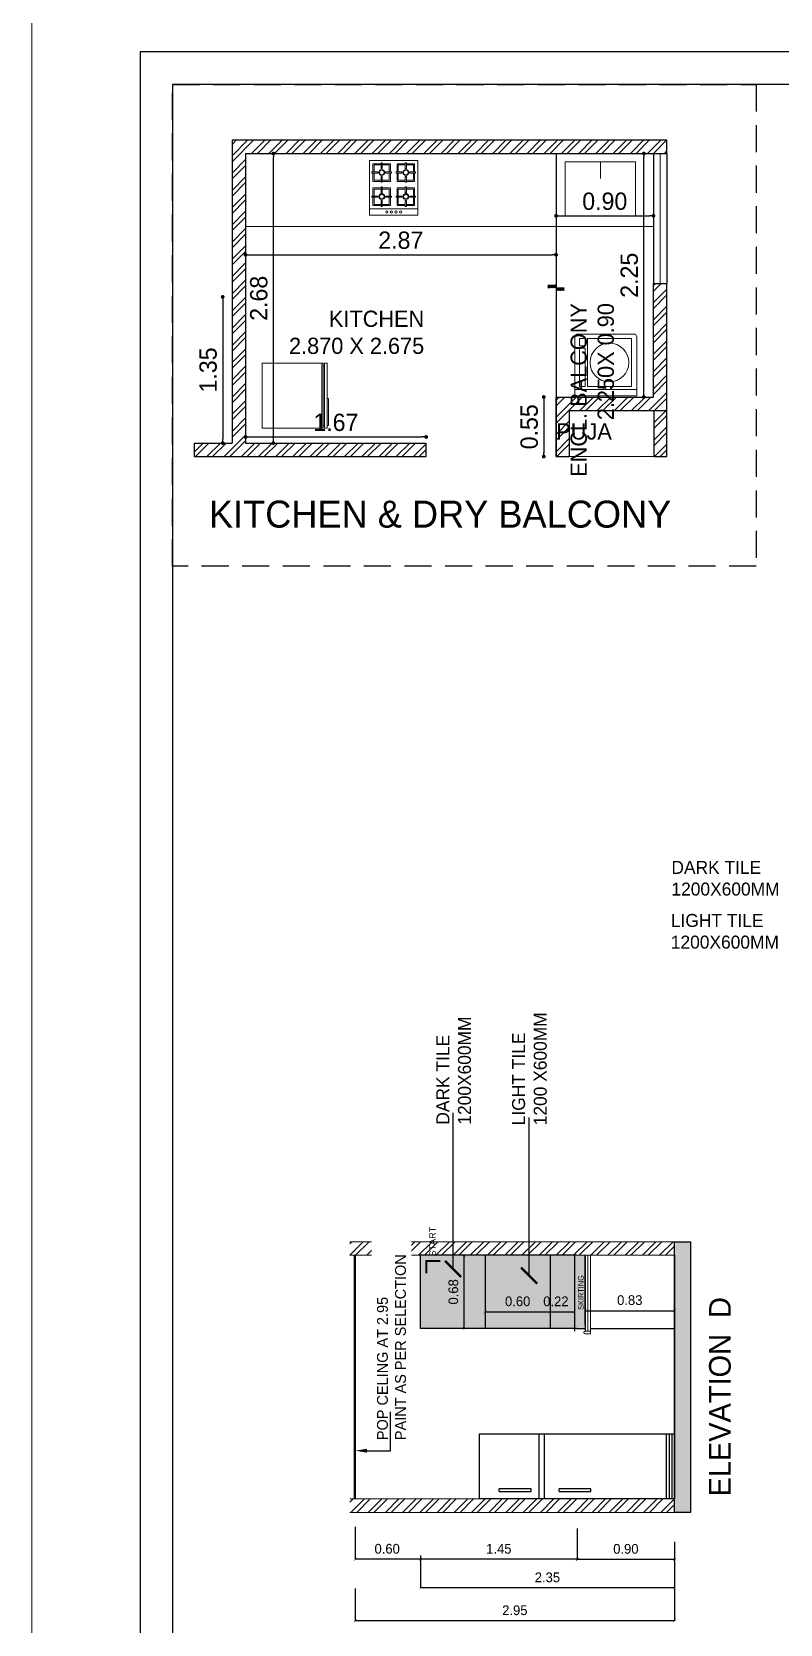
# Model space of a CAD drawing. Header units: metres. Extents: x 494 to 1845, y -666 to 1061.
# Drawn here: x 1814.2 to 1821.12, y 154.26 to 168.97 of the extents above; entities that cross this region are included whole.
import ezdxf
from ezdxf import colors
from ezdxf.entities.mleader import LeaderData, LeaderLine
from ezdxf.math import Vec2, Vec3

# ---------------------------------------------------------------- set-up
doc = ezdxf.new("R2010")
doc.units = ezdxf.units.M
doc.header["$MEASUREMENT"] = 0
doc.linetypes.add('1', pattern=[0])
doc.linetypes.add('DASHED2', pattern=[0.375, 0.25, -0.125])
doc.layers.get('Defpoints').update_dxf_attribs({"color": 12})
for name, color, linetype, lineweight in [('01 WALL', 7, 'Continuous', 25), ('07 TEXT', 7, 'Continuous', 13), ('A-Furniture', 8, 'Continuous', 13), ('DIMENSION', 8, 'Continuous', 5), ('VDA - FALSE CEILING', 7, 'Continuous', 5), ('VDA-FURNITURE', 8, 'Continuous', 13), ('VDA-HATCH', 8, 'Continuous', 9), ('VDA-WALL', 250, 'Continuous', 25), ('VDA-WINDOW', 5, 'Continuous', 9)]:
    doc.layers.add(name, color=color, linetype=linetype, lineweight=lineweight)
for name, color, linetype in [('10 HATCH', 253, 'Continuous'), ('Elevation', 8, 'Continuous'), ('RCC', 1, 'Continuous'), ('SHEET', 7, 'Continuous'), ('TILE DROP', 180, '1'), ('VDA-DIM', 252, '1'), ('VDA-TEXT', 250, '1'), ('VDA-WALL BELOW', 8, 'Continuous'), ('VDA-WALL HATCH', 252, 'Continuous'), ('VDA_TILES', 152, '1'), ('WALL HATCH', 252, 'Continuous')]:
    doc.layers.add(name, color=color, linetype=linetype)
doc.styles.add('0.2', font='arial.ttf', dxfattribs={"height": 0.2})
doc.styles.add('arial', font='arial.ttf', dxfattribs={"height": 0.3})
doc.styles.add('RS', font='GOTHIC.TTF')
doc.styles.get("Standard").update_dxf_attribs({"font": 'arial.ttf'})
doc.dimstyles.new('SMALL', dxfattribs={"dimtxt": 0.16, "dimasz": 0.05, "dimexe": 0, "dimexo": 0, "dimgap": 0.05, "dimtad": 0, "dimdec": 1, "dimzin": 0, "dimdsep": 46, "dimtxsty": 'RS', "dimblk": 'ARCHTICK', "dimcen": 2.5, "dimclrd": 256, "dimclre": 256, "dimclrt": 5, "dimadec": 0, "dimazin": 0, "dimtfac": 1, "dimtofl": 0, "dimtmove": 0, "dimatfit": 3, "dimldrblk": 'ARCHTICK', "dimfxl": 0, "dimtolj": 1, "dimtzin": 0, "dimarcsym": 0})
doc.dimstyles.new('SMALL-1', dxfattribs={"dimtxt": 0.16, "dimasz": 0.035, "dimexe": 0, "dimexo": 0.1, "dimgap": 0.05, "dimtad": 1, "dimzin": 0, "dimdsep": 46, "dimtxsty": 'RS', "dimblk": 'DOT', "dimcen": 2.5, "dimclrd": 256, "dimclre": 256, "dimclrt": 5, "dimadec": 0, "dimazin": 0, "dimtfac": 1, "dimtdec": 3, "dimtofl": 0, "dimtmove": 0, "dimatfit": 3, "dimfxl": 0, "dimtolj": 1, "dimtzin": 0, "dimarcsym": 0})
pattern_1 = [(45, (437.99049, -216.49959), (-0.079549513, 0.079549513), []), (45, (438.04353, -216.49959), (-0.079549513, 0.079549513), [])]
pattern_2 = [(135, (-4e-16, 0.375), (-0.00441942, -0.00441942), [])]
pattern_3 = [(45, (467.15374, -216.87762), (-0.079549513, 0.079549513), []), (45, (467.20678, -216.87762), (-0.079549513, 0.079549513), [])]

# ---------------------------------------------------------------- blocks, each defined once
blk = doc.blocks.new('zw$8B81')
at = {"layer": 'VDA-FURNITURE', "extrusion": (-2.11098e-05, -1.08635e-08, 1)}
for p, q in [((0.037, 0.6), (0.013, 0.6)), ((0.013, 0.6), (0.013, 0)), ((0.037, 0.6), (0.037, 0)), ((0.612, 0.6), (0.05, 0.6)), ((0.05, 0.6), (0.05, 0)), ((0.062, 0.6), (0.062, 0)), ((0.612, 0), (0.612, 0.6)), ((0.013, 0.575), (0, 0.575)), ((0, 0.575), (0, 0.325)), ((0.05, 0.575), (0.037, 0.575)), ((0.013, 0.325), (0, 0.325)), ((0.013, 0), (0.037, 0)), ((0.037, 0.025), (0.05, 0.025)), ((0.05, 0), (0.612, 0))]:
    blk.add_line(p, q, dxfattribs=at)
blk = doc.blocks.new('zw$80F')
at = {"layer": 'A-Furniture', "extrusion": (0.000170057, -4.78234e-05, 1)}
blk.add_line((0.06, 0.446, 0), (0.06, 0), dxfattribs=at)
at = {"layer": 'A-Furniture', "extrusion": (0.000170057, -4.78234e-05, 1), "elevation": 0}
for points in [[(0.506, 0), (0, 0), (0, 0.446), (0.506, 0.446)], [(0.082, 0.329), (0.082, 0.34), (0.135, 0.34), (0.135, 0.329)], [(0.177, 0.425), (0.166, 0.425), (0.166, 0.371), (0.177, 0.371)], [(0.166, 0.245), (0.177, 0.245), (0.177, 0.298), (0.166, 0.298)], [(0.262, 0.34), (0.262, 0.329), (0.208, 0.329), (0.208, 0.34)], [(0.305, 0.34), (0.305, 0.329), (0.358, 0.329), (0.358, 0.34)], [(0.389, 0.425), (0.4, 0.425), (0.4, 0.371), (0.389, 0.371)], [(0.4, 0.245), (0.389, 0.245), (0.389, 0.298), (0.4, 0.298)], [(0.485, 0.329), (0.485, 0.34), (0.431, 0.34), (0.431, 0.329)], [(0.166, 0.202), (0.177, 0.202), (0.177, 0.148), (0.166, 0.148)], [(0.4, 0.202), (0.389, 0.202), (0.389, 0.148), (0.4, 0.148)], [(0.082, 0.117), (0.082, 0.106), (0.135, 0.106), (0.135, 0.117)], [(0.177, 0.021), (0.166, 0.021), (0.166, 0.075), (0.177, 0.075)], [(0.262, 0.106), (0.262, 0.117), (0.208, 0.117), (0.208, 0.106)], [(0.305, 0.106), (0.305, 0.117), (0.358, 0.117), (0.358, 0.106)], [(0.389, 0.021), (0.4, 0.021), (0.4, 0.075), (0.389, 0.075)], [(0.485, 0.117), (0.485, 0.106), (0.431, 0.106), (0.431, 0.117)]]:
    blk.add_lwpolyline(points, close=True, dxfattribs=at)
for points in [[(0.166, 0.416), (0.09, 0.416), (0.09, 0.34)], [(0.09, 0.329), (0.09, 0.253), (0.166, 0.253)], [(0.166, 0.405), (0.101, 0.405), (0.101, 0.34)], [(0.101, 0.329), (0.101, 0.264), (0.166, 0.264)], [(0.253, 0.34), (0.253, 0.416), (0.177, 0.416)], [(0.242, 0.34), (0.242, 0.405), (0.177, 0.405)], [(0.177, 0.253), (0.253, 0.253), (0.253, 0.329)], [(0.177, 0.264), (0.242, 0.264), (0.242, 0.329)], [(0.313, 0.34), (0.313, 0.416), (0.389, 0.416)], [(0.389, 0.253), (0.313, 0.253), (0.313, 0.329)], [(0.324, 0.34), (0.324, 0.405), (0.389, 0.405)], [(0.389, 0.264), (0.324, 0.264), (0.324, 0.329)], [(0.4, 0.416), (0.476, 0.416), (0.476, 0.34)], [(0.4, 0.405), (0.465, 0.405), (0.465, 0.34)], [(0.476, 0.329), (0.476, 0.253), (0.4, 0.253)], [(0.465, 0.329), (0.465, 0.264), (0.4, 0.264)], [(0.09, 0.117), (0.09, 0.193), (0.166, 0.193)], [(0.101, 0.117), (0.101, 0.182), (0.166, 0.182)], [(0.177, 0.193), (0.253, 0.193), (0.253, 0.117)], [(0.177, 0.182), (0.242, 0.182), (0.242, 0.117)], [(0.389, 0.193), (0.313, 0.193), (0.313, 0.117)], [(0.389, 0.182), (0.324, 0.182), (0.324, 0.117)], [(0.476, 0.117), (0.476, 0.193), (0.4, 0.193)], [(0.465, 0.117), (0.465, 0.182), (0.4, 0.182)], [(0.166, 0.03), (0.09, 0.03), (0.09, 0.106)], [(0.166, 0.041), (0.101, 0.041), (0.101, 0.106)], [(0.253, 0.106), (0.253, 0.03), (0.177, 0.03)], [(0.242, 0.106), (0.242, 0.041), (0.177, 0.041)], [(0.313, 0.106), (0.313, 0.03), (0.389, 0.03)], [(0.324, 0.106), (0.324, 0.041), (0.389, 0.041)], [(0.4, 0.03), (0.476, 0.03), (0.476, 0.106)], [(0.4, 0.041), (0.465, 0.041), (0.465, 0.106)]]:
    blk.add_lwpolyline(points, dxfattribs=at)
at = {"layer": 'A-Furniture', "extrusion": (0.000170057, -4.78234e-05, 1)}
for centre, radius in [((0.03, 0.287, 0), 0.0107), ((0.172, 0.335, 0), 0.0268), ((0.172, 0.335, 0), 0.0214), ((0.395, 0.335, 0), 0.0268), ((0.395, 0.335, 0), 0.0214), ((0.03, 0.245, 0), 0.0107), ((0.03, 0.202, 0), 0.0107), ((0.03, 0.159, 0), 0.0107), ((0.172, 0.112, 0), 0.0268), ((0.172, 0.112, 0), 0.0214), ((0.395, 0.112, 0), 0.0268), ((0.395, 0.112, 0), 0.0214)]:
    blk.add_circle(centre, radius, dxfattribs=at)
blk = doc.blocks.new('zw$9BC4')
at = {"layer": 'VDA-FURNITURE'}
blk.add_line((0.325, 0), (0.325, 0.154), dxfattribs=at)
blk.add_lwpolyline([(0, 0), (0.65, 0), (0.65, 0.5), (0, 0.5)], close=True, dxfattribs=at)
blk = doc.blocks.new('zw$ECD3')
at = {"layer": 'A-Furniture'}
for p, q in [((0.542, 0.572), (0, 0.572)), ((0, 0.572), (0, 0)), ((0.06, 0.572), (0.06, 0)), ((0.088, 0.477), (0.088, 0.53)), ((0.088, 0.53), (0.443, 0.53)), ((0.443, 0.477), (0.088, 0.477)), ((0.088, 0.048), (0.088, 0.456)), ((0.088, 0.456), (0.532, 0.456)), ((0.443, 0.53), (0.443, 0.477)), ((0.464, 0.477), (0.464, 0.53)), ((0.464, 0.53), (0.532, 0.53)), ((0.532, 0.477), (0.464, 0.477)), ((0.532, 0.53), (0.532, 0.477)), ((0.532, 0.456), (0.532, 0.048)), ((0.572, 0.03), (0.572, 0.542)), ((0, 0), (0.542, 0)), ((0.532, 0.048), (0.088, 0.048))]:
    blk.add_line(p, q, dxfattribs=at)
blk.add_circle((0.309, 0.253), 0.179, dxfattribs=at)
for centre, start, end in [((0.542, 0.542), 0, 90), ((0.542, 0.03), 270, 360)]:
    blk.add_arc(centre, 0.03, start, end, dxfattribs=at)
blk = doc.blocks.new('_Dot')
at = {"color": 0, "linetype": 'ByBlock', "lineweight": -2}
blk.add_line((-0.5, 0), (-1, 0), dxfattribs=at)
at = {"color": 0, "linetype": 'ByBlock', "const_width": 0.5}
blk.add_lwpolyline([(-0.25, 0, 1), (0.25, 0, 1)], format="xyb", close=True, dxfattribs=at)
blk = doc.blocks.new('*D1070')
at = {"layer": 'Defpoints', "color": 0}
for p in [(1816.05, 166.525), (1815.964, 165.175), (1816.05, 165.175)]:
    blk.add_point(p, dxfattribs=at)
at = {"layer": 'DIMENSION', "lineweight": -2}
for p, q in [((1815.964, 166.525), (1815.964, 166.525)), ((1815.964, 166.49), (1815.964, 165.21)), ((1815.964, 165.175), (1815.964, 165.175))]:
    blk.add_line(p, q, dxfattribs=at)
at = {"layer": 'DIMENSION', "lineweight": -2, "xscale": 0.035, "yscale": 0.035, "zscale": 0.035}
for p, rotation in [((1815.964, 166.525), 90), ((1815.964, 165.175), 270)]:
    blk.add_blockref('_Dot', p, dxfattribs=dict(at, rotation=rotation))
at = {"layer": 'DIMENSION', "color": 5, "insert": (1815.83, 165.85), "char_height": 0.16, "attachment_point": 5, "rotation": 90, "style": 'RS'}
blk.add_mtext('\\A1;1.35', dxfattribs=at)
blk = doc.blocks.new('*D1071')
at = {"layer": 'Defpoints', "color": 0}
for p in [(1817.845, 165.231), (1816.175, 165.175), (1817.845, 165.175)]:
    blk.add_point(p, dxfattribs=at)
at = {"layer": 'DIMENSION', "lineweight": -2}
for p, q in [((1816.175, 165.231), (1816.175, 165.231)), ((1816.21, 165.231), (1817.81, 165.231)), ((1817.845, 165.231), (1817.845, 165.231))]:
    blk.add_line(p, q, dxfattribs=at)
at = {"layer": 'DIMENSION', "lineweight": -2, "xscale": 0.035, "yscale": 0.035, "zscale": 0.035, "rotation": 180}
blk.add_blockref('_Dot', (1816.175, 165.231), dxfattribs=at)
at = {"layer": 'DIMENSION', "lineweight": -2, "xscale": 0.035, "yscale": 0.035, "zscale": 0.035}
blk.add_blockref('_Dot', (1817.845, 165.231), dxfattribs=at)
at = {"layer": 'DIMENSION', "color": 5, "insert": (1817.01, 165.365), "char_height": 0.16, "attachment_point": 5, "style": 'RS'}
blk.add_mtext('\\A1;1.67', dxfattribs=at)
blk = doc.blocks.new('*D1072')
at = {"layer": 'Defpoints', "color": 0}
for p in [(1816.175, 167.85), (1816.432, 167.85), (1816.175, 165.175)]:
    blk.add_point(p, dxfattribs=at)
at = {"layer": 'DIMENSION', "lineweight": -2}
for p, q in [((1816.275, 167.85), (1816.432, 167.85)), ((1816.432, 165.21), (1816.432, 167.815)), ((1816.275, 165.175), (1816.432, 165.175))]:
    blk.add_line(p, q, dxfattribs=at)
at = {"layer": 'DIMENSION', "lineweight": -2, "xscale": 0.035, "yscale": 0.035, "zscale": 0.035}
for p, rotation in [((1816.432, 167.85), 90), ((1816.432, 165.175), 270)]:
    blk.add_blockref('_Dot', p, dxfattribs=dict(at, rotation=rotation))
at = {"layer": 'DIMENSION', "color": 5, "insert": (1816.298, 166.512), "char_height": 0.16, "attachment_point": 5, "rotation": 90, "style": 'RS'}
blk.add_mtext('\\A1;2.68', dxfattribs=at)
blk = doc.blocks.new('*D1073')
at = {"layer": 'Defpoints', "color": 0}
for p in [(1816.175, 167.175), (1819.045, 167.175), (1819.045, 166.914)]:
    blk.add_point(p, dxfattribs=at)
at = {"layer": 'DIMENSION', "lineweight": -2}
for p, q in [((1816.175, 167.075), (1816.175, 166.914)), ((1819.045, 167.075), (1819.045, 166.914)), ((1816.21, 166.914), (1819.01, 166.914))]:
    blk.add_line(p, q, dxfattribs=at)
at = {"layer": 'DIMENSION', "lineweight": -2, "xscale": 0.035, "yscale": 0.035, "zscale": 0.035, "rotation": 180}
blk.add_blockref('_Dot', (1816.175, 166.914), dxfattribs=at)
at = {"layer": 'DIMENSION', "lineweight": -2, "xscale": 0.035, "yscale": 0.035, "zscale": 0.035}
blk.add_blockref('_Dot', (1819.045, 166.914), dxfattribs=at)
at = {"layer": 'DIMENSION', "color": 5, "insert": (1817.61, 167.048), "char_height": 0.16, "attachment_point": 5, "style": 'RS'}
blk.add_mtext('\\A1;2.87', dxfattribs=at)
blk = doc.blocks.new('*D1074')
at = {"layer": 'Defpoints', "color": 0}
for p in [(1819.945, 167.274), (1819.045, 167.175), (1819.945, 167.175)]:
    blk.add_point(p, dxfattribs=at)
at = {"layer": 'DIMENSION', "lineweight": -2}
for p, q in [((1819.045, 167.274), (1819.045, 167.274)), ((1819.08, 167.274), (1819.91, 167.274)), ((1819.945, 167.274), (1819.945, 167.274))]:
    blk.add_line(p, q, dxfattribs=at)
at = {"layer": 'DIMENSION', "lineweight": -2, "xscale": 0.035, "yscale": 0.035, "zscale": 0.035, "rotation": 180}
blk.add_blockref('_Dot', (1819.045, 167.274), dxfattribs=at)
at = {"layer": 'DIMENSION', "lineweight": -2, "xscale": 0.035, "yscale": 0.035, "zscale": 0.035}
blk.add_blockref('_Dot', (1819.945, 167.274), dxfattribs=at)
at = {"layer": 'DIMENSION', "color": 5, "insert": (1819.495, 167.408), "char_height": 0.16, "attachment_point": 5, "style": 'RS'}
blk.add_mtext('\\A1;0.90', dxfattribs=at)
blk = doc.blocks.new('*D1075')
at = {"layer": 'Defpoints', "color": 0}
for p in [(1819.856, 167.85), (1819.945, 167.85), (1819.945, 165.6)]:
    blk.add_point(p, dxfattribs=at)
at = {"layer": 'DIMENSION', "lineweight": -2}
for p, q in [((1819.856, 167.85), (1819.856, 167.85)), ((1819.856, 165.635), (1819.856, 167.815)), ((1819.856, 165.6), (1819.856, 165.6))]:
    blk.add_line(p, q, dxfattribs=at)
at = {"layer": 'DIMENSION', "lineweight": -2, "xscale": 0.035, "yscale": 0.035, "zscale": 0.035}
for p, rotation in [((1819.856, 167.85), 90), ((1819.856, 165.6), 270)]:
    blk.add_blockref('_Dot', p, dxfattribs=dict(at, rotation=rotation))
at = {"layer": 'DIMENSION', "color": 5, "insert": (1819.722, 166.725), "char_height": 0.16, "attachment_point": 5, "rotation": 90, "style": 'RS'}
blk.add_mtext('\\A1;2.25', dxfattribs=at)
blk = doc.blocks.new('*D1076')
at = {"layer": 'Defpoints', "color": 0}
for p in [(1819.045, 165.6), (1818.931, 165.05), (1819.045, 165.05)]:
    blk.add_point(p, dxfattribs=at)
at = {"layer": 'DIMENSION', "lineweight": -2}
for p, q in [((1818.945, 165.6), (1818.931, 165.6)), ((1818.931, 165.565), (1818.931, 165.085)), ((1818.945, 165.05), (1818.931, 165.05))]:
    blk.add_line(p, q, dxfattribs=at)
at = {"layer": 'DIMENSION', "lineweight": -2, "xscale": 0.035, "yscale": 0.035, "zscale": 0.035}
for p, rotation in [((1818.931, 165.6), 90), ((1818.931, 165.05), 270)]:
    blk.add_blockref('_Dot', p, dxfattribs=dict(at, rotation=rotation))
at = {"layer": 'DIMENSION', "color": 5, "insert": (1818.797, 165.325), "char_height": 0.16, "attachment_point": 5, "rotation": 90, "style": 'RS'}
blk.add_mtext('\\A1;0.55', dxfattribs=at)
blk = doc.blocks.new('TT-level diff-flat-14')
at = {"layer": 'TILE DROP'}
h = blk.add_hatch(dxfattribs=at)
h.set_pattern_fill('ANSI31', color=256, scale=0.05, angle=90, style=0)
h.set_pattern_definition(pattern_2)
h.paths.add_polyline_path([(-0.075, 0.025), (-0.075, 0), (0, 0), (0, 0.025)])
h = blk.add_hatch(dxfattribs=at)
h.set_pattern_fill('ANSI31', color=256, scale=0.05, angle=90, style=0)
h.set_pattern_definition(pattern_2)
h.paths.add_polyline_path([(0, 0), (0, -0.025), (0.075, -0.025), (0.075, 0)])
for points in [[(0, 0), (-0.075, 0)], [(0.075, -0.025), (0, -0.025), (0, 0), (-0.075, 0)]]:
    blk.add_lwpolyline(points, dxfattribs=at)
blk = doc.blocks.new('_ArchTick')
at = {"color": 0, "linetype": 'ByBlock', "const_width": 0.15}
blk.add_lwpolyline([(-0.5, -0.5), (0.5, 0.5)], dxfattribs=at)
blk = doc.blocks.new('*D1101')
at = {"layer": 'Defpoints', "color": 0}
for p in [(1817.791, 154.91), (1819.241, 155.041), (1817.791, 154.862)]:
    blk.add_point(p, dxfattribs=at)
at = {"layer": 'VDA-DIM', "lineweight": -2}
for p, q in [((1819.241, 154.941), (1819.241, 154.862)), ((1817.791, 154.862), (1817.791, 154.862)), ((1819.241, 154.862), (1817.791, 154.862))]:
    blk.add_line(p, q, dxfattribs=at)
at = {"layer": 'VDA-DIM', "lineweight": -2, "xscale": 0.025, "yscale": 0.025, "zscale": 0.025, "rotation": 180}
blk.add_blockref('_ArchTick', (1817.791, 154.862), dxfattribs=at)
at = {"layer": 'VDA-DIM', "lineweight": -2, "xscale": 0.025, "yscale": 0.025, "zscale": 0.025}
blk.add_blockref('_ArchTick', (1819.241, 154.862), dxfattribs=at)
at = {"layer": 'VDA-DIM', "color": 5, "insert": (1818.516, 154.959), "char_height": 0.09, "attachment_point": 5, "style": 'RS'}
blk.add_mtext('\\A1;1.45', dxfattribs=at)
blk = doc.blocks.new('*D1102')
at = {"layer": 'Defpoints', "color": 0}
for p in [(1819.241, 155.248), (1820.139, 155.123), (1819.241, 154.861)]:
    blk.add_point(p, dxfattribs=at)
at = {"layer": 'VDA-DIM', "lineweight": -2}
for p, q in [((1819.241, 155.148), (1819.241, 154.861)), ((1820.139, 155.023), (1820.139, 154.861)), ((1820.139, 154.861), (1819.241, 154.861))]:
    blk.add_line(p, q, dxfattribs=at)
at = {"layer": 'VDA-DIM', "lineweight": -2, "xscale": 0.025, "yscale": 0.025, "zscale": 0.025, "rotation": 180}
blk.add_blockref('_ArchTick', (1819.241, 154.861), dxfattribs=at)
at = {"layer": 'VDA-DIM', "lineweight": -2, "xscale": 0.025, "yscale": 0.025, "zscale": 0.025}
blk.add_blockref('_ArchTick', (1820.139, 154.861), dxfattribs=at)
at = {"layer": 'VDA-DIM', "color": 5, "insert": (1819.69, 154.958), "char_height": 0.09, "attachment_point": 5, "style": 'RS'}
blk.add_mtext('\\A1;0.90', dxfattribs=at)
blk = doc.blocks.new('*D1103')
at = {"layer": 'Defpoints', "color": 0}
for p in [(1817.791, 155.123), (1820.139, 155.123), (1817.791, 154.598)]:
    blk.add_point(p, dxfattribs=at)
at = {"layer": 'VDA-DIM', "lineweight": -2}
for p, q in [((1817.791, 154.898), (1817.791, 154.598)), ((1820.139, 154.898), (1820.139, 154.598)), ((1820.139, 154.598), (1817.791, 154.598))]:
    blk.add_line(p, q, dxfattribs=at)
at = {"layer": 'VDA-DIM', "lineweight": -2, "xscale": 0.025, "yscale": 0.025, "zscale": 0.025, "rotation": 180}
blk.add_blockref('_ArchTick', (1817.791, 154.598), dxfattribs=at)
at = {"layer": 'VDA-DIM', "lineweight": -2, "xscale": 0.025, "yscale": 0.025, "zscale": 0.025}
blk.add_blockref('_ArchTick', (1820.139, 154.598), dxfattribs=at)
at = {"layer": 'VDA-DIM', "color": 5, "insert": (1818.965, 154.695), "char_height": 0.09, "attachment_point": 5, "style": 'RS'}
blk.add_mtext('\\A1;2.35', dxfattribs=at)
blk = doc.blocks.new('*D1104')
at = {"layer": 'Defpoints', "color": 0}
for p in [(1817.189, 155.496), (1817.791, 154.91), (1817.189, 154.862)]:
    blk.add_point(p, dxfattribs=at)
at = {"layer": 'VDA-DIM', "lineweight": -2}
for p, q in [((1817.189, 155.162), (1817.189, 154.862)), ((1817.791, 154.862), (1817.189, 154.862)), ((1817.791, 154.862), (1817.791, 154.862))]:
    blk.add_line(p, q, dxfattribs=at)
at = {"layer": 'VDA-DIM', "lineweight": -2, "xscale": 0.025, "yscale": 0.025, "zscale": 0.025, "rotation": 180}
blk.add_blockref('_ArchTick', (1817.189, 154.862), dxfattribs=at)
at = {"layer": 'VDA-DIM', "lineweight": -2, "xscale": 0.025, "yscale": 0.025, "zscale": 0.025}
blk.add_blockref('_ArchTick', (1817.791, 154.862), dxfattribs=at)
at = {"layer": 'VDA-DIM', "color": 5, "insert": (1817.484, 154.959), "char_height": 0.09, "attachment_point": 5, "style": 'RS'}
blk.add_mtext('\\A1;0.60', dxfattribs=at)
blk = doc.blocks.new('AERDGASDRG')
at = {"layer": 'Elevation', "lineweight": -3}
for p, q in [((2755.496, -1576.683), (2755.496, -1574.883)), ((2755.496, -1574.883), (2756.096, -1574.883)), ((2755.496, -1574.883), (2756.096, -1574.883)), ((2756.096, -1574.883), (2756.096, -1576.683)), ((2755.564, -1575.063), (2755.564, -1575.358)), ((2755.564, -1575.063), (2755.588, -1575.063)), ((2755.588, -1575.358), (2755.588, -1575.063)), ((2755.564, -1575.358), (2755.588, -1575.358)), ((2755.496, -1575.433), (2756.096, -1575.433)), ((2755.496, -1575.483), (2756.096, -1575.483)), ((2755.564, -1575.617), (2755.564, -1575.912)), ((2755.564, -1575.617), (2755.588, -1575.617)), ((2755.588, -1575.912), (2755.588, -1575.617)), ((2755.564, -1575.912), (2755.588, -1575.912)), ((2756.096, -1576.608), (2755.496, -1576.608)), ((2756.096, -1576.633), (2755.496, -1576.633)), ((2756.096, -1576.658), (2755.496, -1576.658)), ((2756.096, -1576.683), (2755.496, -1576.683))]:
    blk.add_line(p, q, dxfattribs=at)
blk = doc.blocks.new('*D1110')
at = {"layer": 'Defpoints', "color": 0}
for p in [(1818.139, 157.671), (1818.082, 156.996), (1818.194, 156.996)]:
    blk.add_point(p, dxfattribs=at)
at = {"layer": 'VDA-DIM', "lineweight": -2}
for p, q in [((1818.194, 157.671), (1818.194, 157.671)), ((1818.194, 157.671), (1818.194, 156.996)), ((1818.182, 156.996), (1818.194, 156.996))]:
    blk.add_line(p, q, dxfattribs=at)
at = {"layer": 'VDA-DIM', "lineweight": -2, "xscale": 0.025, "yscale": 0.025, "zscale": 0.025}
for p, rotation in [((1818.194, 157.671), 90), ((1818.194, 156.996), 270)]:
    blk.add_blockref('_ArchTick', p, dxfattribs=dict(at, rotation=rotation))
at = {"layer": 'VDA-DIM', "color": 5, "insert": (1818.096, 157.333), "char_height": 0.09, "attachment_point": 5, "rotation": 90, "style": 'RS'}
blk.add_mtext('\\A1;0.68', dxfattribs=at)
blk = doc.blocks.new('*D1111')
at = {"layer": 'Defpoints', "color": 0}
for p in [(1818.39, 157.186), (1818.99, 157.186), (1818.99, 157.148)]:
    blk.add_point(p, dxfattribs=at)
at = {"layer": 'VDA-DIM', "lineweight": -2}
for p, q in [((1818.39, 157.148), (1818.39, 157.148)), ((1818.39, 157.148), (1818.99, 157.148)), ((1818.99, 157.148), (1818.99, 157.148))]:
    blk.add_line(p, q, dxfattribs=at)
at = {"layer": 'VDA-DIM', "lineweight": -2, "xscale": 0.025, "yscale": 0.025, "zscale": 0.025, "rotation": 180}
blk.add_blockref('_ArchTick', (1818.39, 157.148), dxfattribs=at)
at = {"layer": 'VDA-DIM', "lineweight": -2, "xscale": 0.025, "yscale": 0.025, "zscale": 0.025}
blk.add_blockref('_ArchTick', (1818.99, 157.148), dxfattribs=at)
at = {"layer": 'VDA-DIM', "color": 5, "insert": (1818.69, 157.245), "char_height": 0.09, "attachment_point": 5, "style": 'RS'}
blk.add_mtext('\\A1;0.60', dxfattribs=at)
blk = doc.blocks.new('*D1112')
at = {"layer": 'Defpoints', "color": 0}
for p in [(1818.99, 157.157), (1819.214, 157.157), (1819.214, 157.148)]:
    blk.add_point(p, dxfattribs=at)
at = {"layer": 'VDA-DIM', "lineweight": -2}
for p, q in [((1818.99, 157.148), (1818.99, 157.148)), ((1818.99, 157.148), (1819.214, 157.148)), ((1819.214, 157.148), (1819.214, 157.148))]:
    blk.add_line(p, q, dxfattribs=at)
at = {"layer": 'VDA-DIM', "lineweight": -2, "xscale": 0.025, "yscale": 0.025, "zscale": 0.025, "rotation": 180}
blk.add_blockref('_ArchTick', (1818.99, 157.148), dxfattribs=at)
at = {"layer": 'VDA-DIM', "lineweight": -2, "xscale": 0.025, "yscale": 0.025, "zscale": 0.025}
blk.add_blockref('_ArchTick', (1819.214, 157.148), dxfattribs=at)
at = {"layer": 'VDA-DIM', "color": 5, "insert": (1819.043, 157.245), "char_height": 0.09, "attachment_point": 5, "style": 'RS'}
blk.add_mtext('\\A1;0.22', dxfattribs=at)
blk = doc.blocks.new('*D1115')
at = {"layer": 'Defpoints', "color": 0}
for p in [(1817.189, 155.421), (1820.139, 155.421), (1817.189, 154.294)]:
    blk.add_point(p, dxfattribs=at)
at = {"layer": 'VDA-DIM', "lineweight": -2}
for p, q in [((1817.189, 154.594), (1817.189, 154.294)), ((1820.139, 154.594), (1820.139, 154.294)), ((1820.139, 154.294), (1817.189, 154.294))]:
    blk.add_line(p, q, dxfattribs=at)
at = {"layer": 'VDA-DIM', "lineweight": -2, "xscale": 0.025, "yscale": 0.025, "zscale": 0.025}
for p, rotation in [((1817.189, 154.294), 179.9999999999465), ((1820.139, 154.294), 359.9999999999465)]:
    blk.add_blockref('_ArchTick', p, dxfattribs=dict(at, rotation=rotation))
at = {"layer": 'VDA-DIM', "color": 5, "insert": (1818.664, 154.391), "char_height": 0.09, "attachment_point": 5, "style": 'RS'}
blk.add_mtext('\\A1;2.95', dxfattribs=at)
blk = doc.blocks.new('*D1161')
at = {"layer": 'Defpoints', "color": 0}
for p in [(1820.139, 157.158), (1819.314, 157.033), (1820.139, 157.033)]:
    blk.add_point(p, dxfattribs=at)
at = {"layer": 'VDA-DIM', "lineweight": -2}
for p, q in [((1819.314, 157.133), (1819.314, 157.158)), ((1819.314, 157.158), (1820.139, 157.158)), ((1820.139, 157.133), (1820.139, 157.158))]:
    blk.add_line(p, q, dxfattribs=at)
at = {"layer": 'VDA-DIM', "lineweight": -2, "xscale": 0.025, "yscale": 0.025, "zscale": 0.025}
for p, rotation in [((1819.314, 157.158), 180.00000005983), ((1820.139, 157.158), 5.983001939994347e-08)]:
    blk.add_blockref('_ArchTick', p, dxfattribs=dict(at, rotation=rotation))
at = {"layer": 'VDA-DIM', "color": 5, "insert": (1819.726, 157.256), "char_height": 0.09, "attachment_point": 5, "rotation": 0, "style": 'RS'}
blk.add_mtext('\\A1;0.83', dxfattribs=at)

msp = doc.modelspace()

# ---------------------------------------------------------------- hatches: boundary and pattern name
at = {"layer": '10 HATCH'}
h = msp.add_hatch(color=8, dxfattribs=at)
h.dxf.hatch_style = 1
h.paths.add_polyline_path([(1817.7897, 157.6706), (1817.7897, 157.0706), (1818.3897, 157.0706), (1818.3897, 157.6706)])
h.paths.add_polyline_path([(1817.7897, 156.9956), (1818.3897, 156.9956), (1818.3897, 157.0706), (1817.7897, 157.0706)])
h = msp.add_hatch(color=8, dxfattribs=at)
h.dxf.hatch_style = 1
h.paths.add_polyline_path([(1818.9897, 156.9956), (1818.9897, 157.0706), (1819.214, 157.0706), (1819.214, 156.9956)])
h.paths.add_polyline_path([(1819.214, 157.0706), (1819.214, 157.6706), (1818.9897, 157.6706), (1818.9897, 157.0706)])
at = {"layer": '10 HATCH', "true_color": 0x575757}
h = msp.add_hatch(color=251, dxfattribs=at)
h.dxf.hatch_style = 1
h.paths.add_polyline_path([(1819.314, 156.9956), (1819.314, 157.6706), (1819.214, 157.6706), (1819.214, 156.9956)])
at = {"layer": 'VDA-HATCH', "lineweight": 25, "true_color": 0xbcbcbc}
h = msp.add_hatch(color=9, dxfattribs=at)
h.dxf.hatch_style = 1
h.paths.add_polyline_path([(1818.3897, 157.0706), (1818.9897, 157.0706), (1818.9897, 157.6706), (1818.3897, 157.6706)])
h.paths.add_polyline_path([(1818.3897, 156.9956), (1818.3897, 157.0706), (1818.9897, 157.0706), (1818.9897, 156.9956)])
at = {"layer": 'VDA-WALL HATCH'}
h = msp.add_hatch(dxfattribs=at)
h.set_pattern_fill('ANSI32', color=256, scale=0.3)
h.set_pattern_definition(pattern_1)
h.paths.add_polyline_path([(1815.7, 165.0499), (1817.845, 165.0499), (1817.845, 165.1749), (1816.175, 165.1749), (1816.175, 167.8499), (1820.07, 167.8499), (1820.07, 167.9749), (1816.05, 167.9749), (1816.05, 165.1749), (1815.7, 165.1749)])
h = msp.add_hatch(dxfattribs=at)
h.set_pattern_fill('ANSI32', color=256, scale=0.3)
h.set_pattern_definition(pattern_1)
h.paths.add_polyline_path([(1819.045, 165.0499), (1819.17, 165.0499), (1819.17, 165.4749), (1820.07, 165.4749), (1820.07, 166.6499), (1819.945, 166.6499), (1819.945, 165.5999), (1819.045, 165.5999)])
h = msp.add_hatch(dxfattribs=at)
h.set_pattern_fill('ANSI32', color=256, scale=0.3)
h.set_pattern_definition(pattern_1)
h.paths.add_polyline_path([(1819.9511, 165.4749), (1819.9511, 165.0499), (1820.07, 165.0499), (1820.07, 165.4749)])
h = msp.add_hatch(dxfattribs=at)
h.set_pattern_fill('ANSI32', color=256, scale=0.3, angle=180)
h.set_pattern_definition(pattern_3)
h.paths.add_polyline_path([(1817.138, 157.7956), (1820.139, 157.7956), (1820.139, 157.6706), (1817.138, 157.6706)])
h = msp.add_hatch(dxfattribs=at)
h.set_pattern_fill('ANSI32', color=256, scale=0.3, angle=180)
h.set_pattern_definition(pattern_3)
h.paths.add_polyline_path([(1820.139, 155.2956), (1817.138, 155.2956), (1817.138, 155.4206), (1817.139, 155.4206), (1820.139, 155.4206)])
at = {"layer": 'WALL HATCH'}
h = msp.add_hatch(color=8, dxfattribs=at)
h.dxf.hatch_style = 1
h.paths.add_polyline_path([(1820.289, 155.2985), (1820.289, 157.7956), (1820.139, 157.7956), (1820.139, 155.2985)])

# ---------------------------------------------------------------- linework, layer by layer
at = {"color": 18, "lineweight": 20, "true_color": 0x000000}
for p, q in [((1820.139, 157.7956), (1817.138, 157.7956, -0.0001)), ((1820.139, 157.7956), (1820.139, 155.421, -0.0001)), ((1820.139, 157.6706), (1817.1381, 157.6706)), ((1817.138, 155.4206), (1820.139, 155.4206)), ((1820.139, 155.4206), (1820.139, 155.2956)), ((1820.139, 155.2956), (1817.138, 155.2956))]:
    msp.add_line(p, q, dxfattribs=at)
msp.add_line((1820.139, 157.6706), (1820.139, 155.421, -0.0001))
at = {"color": 8, "linetype": 'DASHED2'}
msp.add_lwpolyline([(1820.8942, 164.0363), (1815.5008, 164.0363), (1815.5008, 168.4879), (1820.8942, 168.4879)], close=True, dxfattribs=at)
at = {"layer": '01 WALL', "color": 23, "const_width": 0.02}
msp.add_lwpolyline([(1817.8452, 157.5035), (1817.8452, 157.6178), (1817.974, 157.6178)], dxfattribs=at)
at = {"layer": '10 HATCH', "color": 0}
msp.add_lwpolyline([(1831.8217, 168.4879), (1815.5008, 168.4879), (1815.5008, 145.1565), (1831.8217, 145.1565)], close=True, dxfattribs=at)
at = {"layer": 'DIMENSION', "color": 6}
msp.add_line((1814.2002, 309.0934), (1814.2002, 141.9928), dxfattribs=at)
at = {"layer": 'RCC', "lineweight": -3}
for p, q in [((1820.139, 157.7956), (1820.289, 157.7956, -0.0001)), ((1820.139, 155.2985), (1820.139, 157.7956, -0.0001)), ((1820.289, 155.2985), (1820.289, 157.7956, -0.0001)), ((1820.139, 155.2985), (1820.289, 155.2985, 0.0001))]:
    msp.add_line(p, q, dxfattribs=at)
at = {"layer": 'SHEET'}
msp.add_lwpolyline([(1832.1223, 168.7885), (1815.2002, 168.7885), (1815.2002, 144.8559), (1832.1223, 144.8559)], close=True, dxfattribs=at)
at = {"layer": 'VDA - FALSE CEILING', "color": 18, "lineweight": -3, "true_color": 0x000000}
for p, q in [((1817.179, 157.6706), (1817.179, 155.4206)), ((1817.189, 157.6706), (1817.189, 155.4206))]:
    msp.add_line(p, q, dxfattribs=at)
at = {"layer": 'VDA-FURNITURE', "extrusion": (5.28879e-06, -0.00016495, 1)}
msp.add_line((1816.175, 167.1749), (1819.945, 167.1749, -0.0001), dxfattribs=at)
at = {"layer": 'VDA-FURNITURE', "extrusion": (4.36827e-06, 5.81046e-06, 1)}
msp.add_line((1819.17, 165.0499), (1819.9511, 165.0499, -0.0001), dxfattribs=at)
at = {"layer": 'VDA-FURNITURE', "color": 250, "ltscale": 2}
for p, q in [((1819.339, 157.6706), (1819.339, 156.9706, 0)), ((1819.364, 157.6706), (1819.364, 156.9456, 0)), ((1819.364, 156.9706), (1819.314, 156.9706, 0)), ((1819.364, 156.9456), (1819.314, 156.9456, 0))]:
    msp.add_line(p, q, dxfattribs=at)
msp.add_arc((1819.314, 156.9581, 0), 0.0125, 90, 270, dxfattribs=at)
at = {"layer": 'VDA-WALL'}
for p, q in [((1816.05, 167.9749), (1816.05, 165.1749, -0.0001)), ((1816.05, 167.9749), (1820.07, 167.9749, -0.0001)), ((1816.175, 167.8499), (1820.07, 167.8499, -0.0001)), ((1816.175, 167.8499), (1816.175, 165.1749, -0.0001)), ((1819.045, 167.8499), (1819.045, 165.0499, -0.0001)), ((1820.07, 167.8499), (1820.07, 167.9749, -0.0001)), ((1819.945, 165.5999), (1819.945, 166.6499, -0.0001)), ((1819.945, 166.6499), (1820.07, 166.6499, -0.0001)), ((1820.07, 165.0499), (1820.07, 166.6499, -0.0001)), ((1819.045, 165.5999), (1819.945, 165.5999, -0.0001)), ((1819.045, 165.0499), (1819.045, 165.5999, -0.0001)), ((1819.17, 165.4749), (1820.07, 165.4749, -0.0001)), ((1819.17, 165.0499), (1819.17, 165.4749, -0.0001)), ((1819.9511, 165.0499), (1819.9511, 165.4749, -0.0001)), ((1815.7, 165.1749), (1816.05, 165.1749, -0.0001)), ((1815.7, 165.1749), (1815.7, 165.0499, -0.0001)), ((1816.175, 165.1749), (1817.845, 165.1749, -0.0001)), ((1817.845, 165.0499), (1817.845, 165.1749, -0.0001)), ((1815.7, 165.0499), (1817.845, 165.0499, -0.0001)), ((1819.045, 165.0499), (1819.17, 165.0499, -0.0001)), ((1819.9511, 165.0499), (1820.07, 165.0499, -0.0001)), ((1819.314, 157.0327), (1819.314, 157.6706, -0.0001)), ((1819.234, 156.9956), (1819.314, 156.9956, 0)), ((1819.364, 156.9956), (1820.139, 156.9956, -0.0001))]:
    msp.add_line(p, q, dxfattribs=at)
at = {"layer": 'VDA-WALL BELOW'}
for p, q in [((1819.945, 167.8499), (1819.945, 166.6499, -0.0001)), ((1820.07, 167.8499), (1820.07, 166.6499, -0.0001))]:
    msp.add_line(p, q, dxfattribs=at)
at = {"layer": 'VDA-WINDOW'}
msp.add_line((1820.0075, 167.8499), (1820.0075, 166.6499, -0.0001), dxfattribs=at)
at = {"layer": 'VDA_TILES'}
for p, q in [((1819.234, 157.6706), (1817.7897, 157.6706, -0.0002)), ((1817.7897, 157.6706), (1817.7897, 156.9956, -0.0002)), ((1818.3897, 157.6706), (1818.3897, 156.9956, -0.0002)), ((1818.9897, 157.6706), (1818.9897, 156.9956, -0.0002)), ((1819.214, 157.6706), (1819.214, 156.9706, 0)), ((1819.314, 157.6706), (1819.314, 156.9706, 0)), ((1819.234, 156.9956), (1817.7897, 156.9956, -0.0001))]:
    msp.add_line(p, q, dxfattribs=at)

# ---------------------------------------------------------------- block references
at = {"color": 1, "extrusion": (4.36827e-06, 5.81046e-06, 1), "rotation": 179.9999997265774}
msp.add_blockref('zw$9BC4', (1819.7795, 167.7736, 0.0089), dxfattribs=at)
at = {"rotation": 180}
msp.add_blockref('TT-level diff-flat-14', (1819.045, 166.6085), dxfattribs=at)
at = {"layer": 'Elevation', "rotation": 90.00000000004351}
msp.add_blockref('AERDGASDRG', (243.4556, -2600.0754), dxfattribs=at)
at = {"layer": 'VDA-FURNITURE', "extrusion": (4.36827e-06, 5.81046e-06, 1), "xscale": -1, "rotation": 269.9999997515905}
msp.add_blockref('zw$80F', (1817.3219, 167.2792, 0.0089), dxfattribs=at)
at = {"layer": 'VDA-FURNITURE', "extrusion": (4.36827e-06, 5.81046e-06, 1)}
for name, p, rotation in [('zw$ECD3', (1819.7909, 165.6099, 0.0089), 90.00000027342324), ('zw$8B81', (1816.9412, 165.9116, 0.0089), 179.999999726599)]:
    msp.add_blockref(name, p, dxfattribs=dict(at, rotation=rotation))

# ---------------------------------------------------------------- texts
at = {"layer": '07 TEXT', "char_height": 0.12, "width": 1.394661, "attachment_point": 1, "style": '0.2'}
for s, insert in [('{\\fCentury Gothic|b0|i0|c0|p34;DARK TILE }\\P{\\fCentury Gothic|b0|i0|c0|p34;1200X600MM}', (1820.1111, 161.3142)), ('{\\fCentury Gothic|b0|i0|c0|p34;LIGHT TILE }\\P{\\fCentury Gothic|b0|i0|c0|p34;1200X600MM}', (1820.1054, 160.8243))]:
    msp.add_mtext(s, dxfattribs=dict(at, insert=insert))
at = {"layer": '07 TEXT', "char_height": 0.12, "width": 1.394661, "attachment_point": 1, "rotation": 90, "style": '0.2'}
for s, insert in [('{\\fCentury Gothic|b0|i0|c0|p34;DARK TILE }\\P{\\fCentury Gothic|b0|i0|c0|p34;1200X600MM}', (1817.9382, 158.8778)), ('{\\fCentury Gothic|b0|i0|c0|p34;LIGHT TILE }\\P{\\fCentury Gothic|b0|i0|c0|p34;1200 X600MM}', (1818.6383, 158.8721))]:
    msp.add_mtext(s, dxfattribs=dict(at, insert=insert))
at = {"layer": 'DIMENSION', "color": 7, "lineweight": 18, "true_color": 0xfcf1d4, "insert": (1819.2489, 157.4876), "char_height": 0.05096, "width": 0.604794, "attachment_point": 3, "rotation": 90}
msp.add_mtext('\\pt4;{\\fCentury Gothic|b0|i0|c0|p34;SKIRTING}', dxfattribs=at)
at = {"layer": 'VDA-TEXT', "extrusion": (4.36827e-06, 5.81046e-06, 1), "char_height": 0.15, "width": 1.314504061156185e-11, "attachment_point": 3, "style": 'arial'}
for s, insert, text_direction in [('\\pi0.84973;{\\fCentury Gothic|b0|i0|c0|p34;KITCHEN  }\\P\\pi0.62825;{\\fCentury Gothic|b0|i0|c0|p34;2.870 X 2.675}', (1817.8261, 166.3981), (1, 0, -4e-06)), ('\\pi0.79354;{\\fCentury Gothic|b0|i0|c0|p34;ENCL. BALCONY   }\\P\\pi1.06866;{\\fCentury Gothic|b0|i0|c0|p34;2.250X 0.90}', (1819.179, 166.4677), (0, 1, -6e-06)), ('\\pi0.22801;{\\fCentury Gothic|b0|i0|c0|p34;PUJA}', (1819.56, 165.3572), (1, 0, -4e-06))]:
    msp.add_mtext(s, dxfattribs=dict(at, insert=insert, text_direction=text_direction))
at = {"layer": 'VDA-TEXT', "insert": (1817.9731, 164.6433), "char_height": 0.25, "width": 5.369744, "attachment_point": 2, "style": '0.2'}
msp.add_mtext('{\\fCentury Gothic|b0|i0|c0|p34;KITCHEN & DRY BALCONY}', dxfattribs=at)
at = {"layer": 'VDA-TEXT', "color": 7, "insert": (1817.9338, 157.935), "char_height": 0.06, "width": 0.951781, "attachment_point": 9, "rotation": 90, "style": 'arial'}
msp.add_mtext('START ', dxfattribs=at)
at = {"layer": 'VDA-TEXT', "insert": (1820.4588, 156.3638), "char_height": 0.2, "width": 2.207254, "attachment_point": 2, "rotation": 90, "style": '0.2'}
msp.add_mtext('{\\fCentury Gothic|b0|i0|c0|p34;ELEVATION  D}', dxfattribs=at)

# ---------------------------------------------------------------- dimensions: what is measured, and where the dimension line sits
at = {"layer": 'DIMENSION'}
for base, p1, p2, picture, middle in [((1816.4315282067, 167.8498932903, -0.0000767155), (1816.1749679112, 165.1748932903, -0.0000767155), (1816.1749679112, 167.8498932903), '*D1072', (1816.2975037335, 166.5123932903, -0.0000767155)), ((1819.8557, 167.8499), (1819.945, 165.5999), (1819.945, 167.8499), '*D1075', (1819.7217, 166.7249)), ((1815.9639, 165.1749, -0.0001), (1816.05, 166.5249, -0.0001), (1816.05, 165.1749, -0.0001), '*D1070', (1815.8299, 165.8499, -0.0001))]:
    dim = msp.add_linear_dim(base=base, p1=p1, p2=p2, angle=90, dimstyle='SMALL-1', dxfattribs=at)
    dim.commit()
    dim.dimension.update_dxf_attribs({"geometry": picture, "text_midpoint": middle})
dim = msp.add_linear_dim(base=(1819.945, 167.2736, -0.0001), p1=(1819.045, 167.1749, -0.0001), p2=(1819.945, 167.1749, 0), dimstyle='SMALL-1', dxfattribs=at)
dim.commit()
dim.dimension.update_dxf_attribs({"geometry": '*D1074', "text_midpoint": (1819.495, 167.2736, -0.0001), "dimtype": 160})
for base, p1, p2, picture, middle in [((1819.045, 166.9143, -0.0001), (1816.175, 167.1749), (1819.045, 167.1749, 0), '*D1073', (1817.61, 167.0483, -0.0001)), ((1817.845, 165.2314, -0.0001), (1816.175, 165.1749, -0.0001), (1817.845, 165.1749, -0.0001), '*D1071', (1817.01, 165.3654, -0.0001))]:
    dim = msp.add_linear_dim(base=base, p1=p1, p2=p2, dimstyle='SMALL-1', dxfattribs=at)
    dim.commit()
    dim.dimension.update_dxf_attribs({"geometry": picture, "text_midpoint": middle})
dim = msp.add_linear_dim(base=(1818.9312, 165.0499, -0.0001), p1=(1819.045, 165.5999, -0.0001), p2=(1819.045, 165.0499), angle=90, dimstyle='SMALL-1', dxfattribs=at)
dim.commit()
dim.dimension.update_dxf_attribs({"geometry": '*D1076', "text_midpoint": (1818.9312, 165.3249, -0.0001), "dimtype": 160})
at = {"layer": 'VDA-DIM'}
for base, p1, p2, angle, picture, middle in [((1818.193737, 156.9956335), (1818.1385094, 157.6706336), (1818.0820587, 156.9956335, -0.0000478), 90, '*D1110', (1818.0964732, 157.3331335)), ((1819.2413, 154.8607), (1820.139, 155.1228, -0.0001), (1819.2413, 155.2478, -0.0001), 180, '*D1102', (1819.6901, 154.9579)), ((1817.7913, 154.5978), (1820.139, 155.1228, -0.0001), (1817.7913, 155.1228, -0.0001), 180, '*D1103', (1818.9651, 154.695)), ((1817.7913, 154.8622), (1819.2413, 155.0407), (1817.7913, 154.9103), 180, '*D1101', (1818.5163, 154.9595))]:
    dim = msp.add_linear_dim(base=base, p1=p1, p2=p2, angle=angle, dimstyle='SMALL-1', override={"dimtxt": 0.09, "dimasz": 0.025, "dimblk": 'ArchTick'}, dxfattribs=at)
    dim.commit()
    dim.dimension.update_dxf_attribs({"geometry": picture, "text_midpoint": middle})
dim = msp.add_linear_dim(base=(1818.9897, 157.1482, 0), p1=(1818.3897, 157.1863, -0.0001), p2=(1818.9897, 157.1863, -0.0001), dimstyle='SMALL-1', override={"dimtxt": 0.09, "dimasz": 0.025, "dimblk": 'ArchTick'}, dxfattribs=at)
dim.commit()
dim.dimension.update_dxf_attribs({"geometry": '*D1111', "text_midpoint": (1818.6897, 157.2454, 0)})
dim = msp.add_linear_dim(base=(1819.214, 157.1482), p1=(1818.9897, 157.1569), p2=(1819.214, 157.1569, 0), dimstyle='SMALL-1', override={"dimtxt": 0.09, "dimasz": 0.025, "dimblk": 'ArchTick'}, dxfattribs=at)
dim.commit()
dim.dimension.update_dxf_attribs({"geometry": '*D1112', "text_midpoint": (1819.0427, 157.1482), "dimtype": 160})
for p1, p2, distance, picture, middle in [((1819.3139761211, 157.0326909703), (1820.1389761209, 157.0326909711, -0.0000246473), 0.1257897083, '*D1161', (1819.7264761208, 157.2557444451)), ((1820.139, 155.4206), (1817.189, 155.4206), 1.1269, '*D1115', (1818.664, 154.391))]:
    dim = msp.add_aligned_dim(p1=p1, p2=p2, distance=distance, dimstyle='SMALL-1', override={"dimtxt": 0.09, "dimasz": 0.025, "dimblk": 'ArchTick'}, dxfattribs=at)
    dim.commit()
    dim.dimension.update_dxf_attribs({"geometry": picture, "text_midpoint": middle})
dim = msp.add_linear_dim(base=(1817.189, 154.8622), p1=(1817.7913, 154.9103), p2=(1817.189, 155.4956), angle=180, dimstyle='SMALL-1', override={"dimtxt": 0.09, "dimasz": 0.025, "dimblk": 'ArchTick'}, dxfattribs=at)
dim.commit()
dim.dimension.update_dxf_attribs({"geometry": '*D1104', "text_midpoint": (1817.4842, 154.8622), "dimtype": 160})

# ---------------------------------------------------------------- leaders
for points in [[(1818.0939, 157.545, 0.0014), (1818.0939, 158.986, 0.0014)], [(1818.796, 157.4832), (1818.796, 158.9443)]]:
    msp.add_leader(points, dimstyle='SMALL', override={"dimasz": 0.15, "dimfxl": 0.3, "dimarcsym": 1})

# ---------------------------------------------------------------- next in the draw order: texts
at = {"layer": '07 TEXT', "insert": (1817.6583, 155.9637, 0), "char_height": 0.1, "width": 1.866941, "attachment_point": 7, "rotation": 90, "style": '0.2', "bg_fill": 2}
msp.add_mtext('{\\fCentury Gothic|b0|i0|c0|p34;POP CELING AT 2.95}\\P{\\fCentury Gothic|b0|i0|c0|p34;PAINT AS PER SELECTION}', dxfattribs=at)

# ---------------------------------------------------------------- next in the draw order: leaders
at = {"layer": 'VDA-TEXT', "color": 252}
ml = msp.add_multileader_mtext('Standard', dxfattribs=at)
ml.set_content('', color=252)
ml.set_leader_properties()
ml.build(insert=Vec2(0, 0))
ml.multileader.update_dxf_attribs({"dogleg_length": 0.36, "arrow_head_size": 0.11})
ctx = ml.context
ctx.base_point, ctx.char_height, ctx.arrow_head_size, ctx.landing_gap_size, ctx.plane_origin, ctx.plane_x_axis, ctx.plane_y_axis = Vec3(1817.5142, 156.2254, 0), 0.18, 0.11, 0.09, Vec3(1817.1349, 155.8654, 0), Vec3(0, 1), Vec3(-1, 0)
notes = []
notes.append((ctx, [(0, (1, 1, 0), (1817.5142, 155.8654, 0), (0, 1), 0.36, [(0, [(1817.189, 155.8654, 0)], 0, [])])]))
ctx.mtext.insert, ctx.mtext.text_direction, ctx.mtext.rotation, ctx.mtext.flow_direction = Vec3(1817.4242, 156.3154, 0), Vec3(0, 1), 1.5707963, 5
for ctx, leaders in notes:
    for number, flags, end, landing, length, lines in leaders:
        leader = LeaderData()
        leader.index, (leader.has_last_leader_line, leader.has_dogleg_vector, leader.attachment_direction) = number, flags
        leader.last_leader_point, leader.dogleg_vector, leader.dogleg_length = Vec3(end), Vec3(landing), length
        for number, points, colour, breaks in lines:
            line = LeaderLine()
            line.index, line.vertices, line.color, line.breaks = number, Vec3.list(points), colors.encode_raw_color(colour), breaks
            leader.lines.append(line)
        ctx.leaders.append(leader)

doc.saveas('drawing.dxf')
